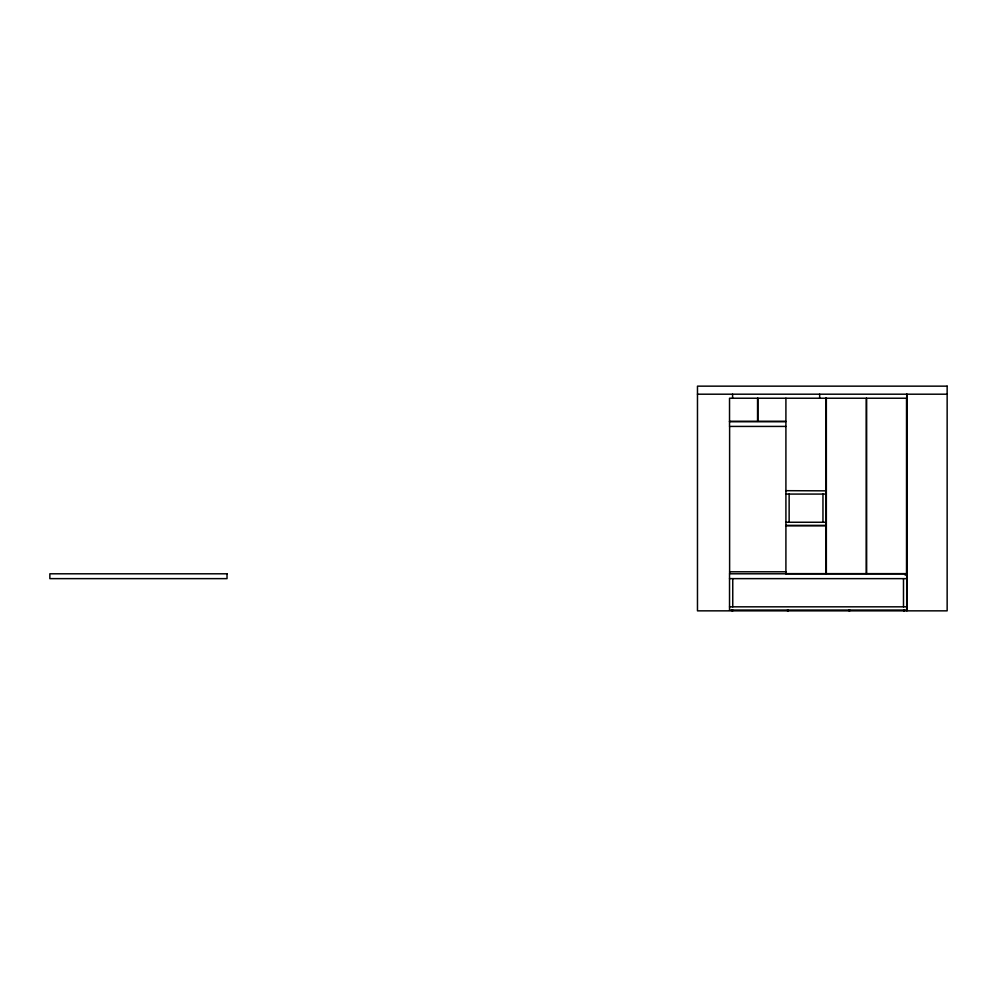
<?xml version="1.0" encoding="UTF-8"?>
<svg xmlns="http://www.w3.org/2000/svg" width="997" height="997" viewBox="0 0 997 997"><rect width="100%" height="100%" fill="white"/><g stroke="black" fill="none" stroke-linecap="round" stroke-linejoin="round"><path stroke-width="1.5" d="M697.476 394.201L947.15 394.201M906.722 398.227L729.53 398.227L729.53 426.417L785.91 426.417M729.53 421.419L757.558 421.419L757.558 398.227M785.91 421.419L757.882 421.419L757.882 398.227M729.53 421.581L785.91 421.581M785.91 490.686L826.177 490.848M785.91 494.076L826.177 494.076M785.91 522.254L826.177 522.254M785.91 525.481L826.177 525.481M785.997 525.643L826.014 525.643M729.617 571.792L785.91 571.792M785.997 573.636L826.014 573.636L826.177 398.227M906.722 573.798L729.53 573.798L729.53 610.052L906.722 610.052L906.722 394.201M729.53 578.634L906.722 578.634M729.53 606.824L906.722 606.824M906.884 394.201L906.884 610.849M906.56 398.227L906.56 573.636L826.339 573.636L826.339 398.227M905.276 573.798L905.276 575.257M904.516 610.052L904.516 610.849M903.706 610.052L903.706 610.849M903.494 578.634L903.494 606.824M866.53 398.227L866.53 573.636M866.368 398.227L866.368 573.636M849.768 610.052L849.768 610.849M848.97 610.052L848.97 610.849M825.94 398.227L825.94 490.686M822.961 494.076L822.961 522.254M819.659 394.201L819.659 398.227M789.138 494.076L789.138 522.254M788.228 610.052L788.228 610.849M787.418 610.052L787.418 610.849M785.91 398.227L785.91 573.798M732.758 578.634L732.758 606.824M732.758 610.052L732.758 610.849M732.596 394.201L732.596 398.227M731.948 610.052L731.948 610.849M729.617 426.417L729.617 573.798M947.15 386.151L697.476 386.151L697.476 610.849L947.15 610.849L947.15 386.151M227.029 573.798L49.85 573.798L49.85 578.634L227.029 578.634L227.029 573.798"/></g></svg>
